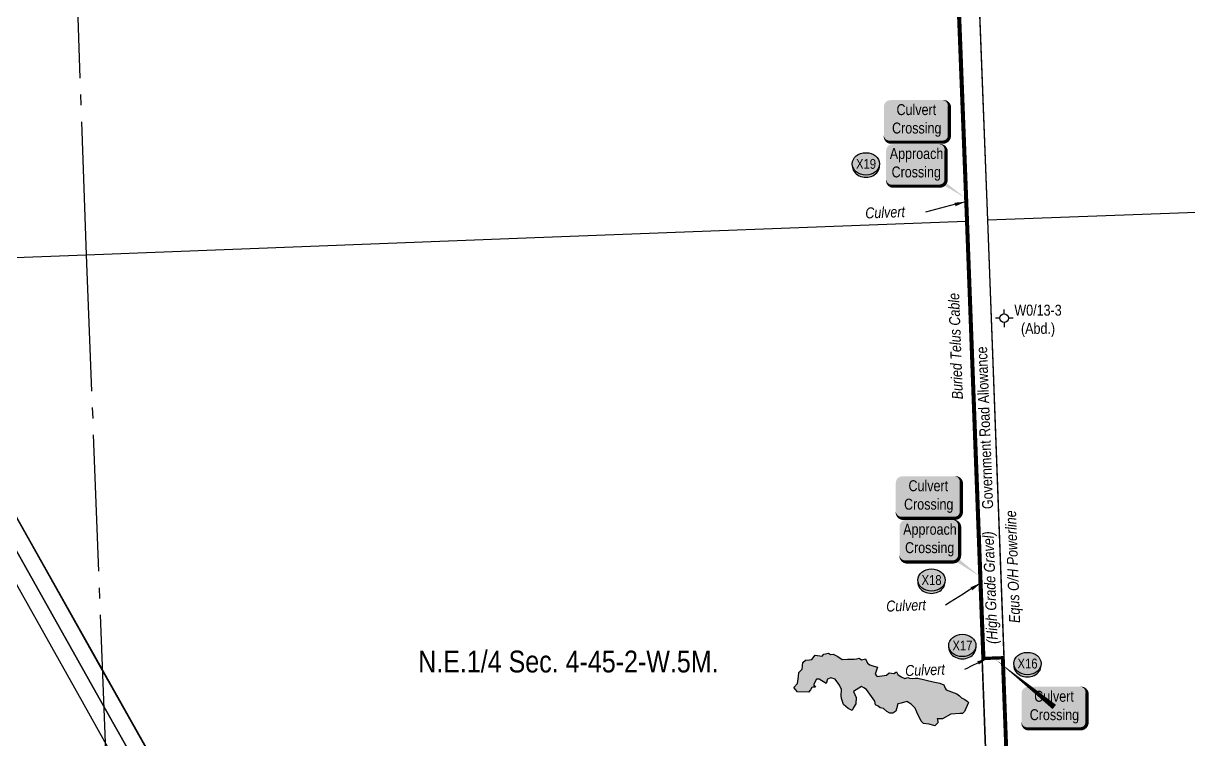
# Model space of a CAD drawing. Extents: x 685217 to 689013, y 5857541 to 5865900.
# Drawn here: x 686342 to 687409, y 5859629 to 5860285 of the extents above; entities that cross this region are included whole.
import ezdxf
from ezdxf.enums import TextEntityAlignment as Align

# ---------------------------------------------------------------- set-up
doc = ezdxf.new("R2010")
doc.units = 0
doc.header["$LTSCALE"] = 5
doc.linetypes.add('foc-QUARTERLINE', pattern=[33, 25, -3, 2, -3])
for name, color, linetype in [('AS-POWER', 104, 'foc-POWER'), ('AS-TELEPHONE-T', 224, 'Continuous'), ('AS-TELUS', 224, 'foc-TEL'), ('C-SYMBOL', 7, 'Continuous'), ('CG-NOTES', 7, 'Continuous'), ('F-RW', 190, 'Continuous'), ('F-WS-S', 190, 'Continuous'), ('L-ROAD-T', 7, 'Continuous'), ('L-SEC', 7, 'Continuous'), ('L-SECQ', 8, 'foc-QUARTERLINE'), ('P-CROSSINGS', 250, 'Continuous'), ('T-WATER', 160, 'Continuous'), ('T-WATER-H', 133, 'Continuous'), ('T-WATER-T', 170, 'Continuous')]:
    doc.layers.add(name, color=color, linetype=linetype)
doc.layers.add('F-RW-T', color=190, linetype='Continuous', lineweight=9)
doc.layers.add('T-TEXT', color=48, linetype='Continuous', lineweight=18)
doc.layers.add('P-PROPOSED-WL4', color=7, linetype='Continuous', true_color=0x5b5bc8)
doc.styles.add('175L', font='ARIALN.TTF', dxfattribs={"height": 20})
doc.styles.add('80', font='ARIALN.TTF', dxfattribs={"height": 10})
doc.styles.add('80CG', font='ARIALN.TTF', dxfattribs={"height": 10})
doc.styles.add('80L', font='ARIALN.TTF', dxfattribs={"height": 10})
doc.styles.add('80LS', font='ARIALNI.TTF', dxfattribs={"height": 10})
doc.styles.add('Crossing', font='ARIALN.TTF', dxfattribs={"height": 10})
doc.styles.add('foc-LtypeFont', font='ARIALN.TTF', dxfattribs={"height": 7.35})
doc.linetypes.add('foc-POWER', pattern='A,6,-1,["P",foc-LtypeFont,S=0.2,R=0,X=-0.625,Y=-0.75],-1.24,4', length=12.24)
doc.linetypes.add('foc-TEL', pattern='A,2,-1,["T",foc-LtypeFont,S=0.2,R=0,X=-0.425,Y=-0.75],-1.24,8', length=12.24)
doc.dimstyles.new('Compass 5 000', dxfattribs={"dimscale": 5, "dimtxt": 9, "dimasz": 2, "dimexe": 0.2, "dimexo": 0.0625, "dimgap": 0.5, "dimtad": 0, "dimtih": 1, "dimtoh": 1, "dimzin": 0, "dimdsep": 46, "dimtxsty": '80CG', "dimcen": 0.1, "dimse1": 1, "dimse2": 1, "dimclrd": 256, "dimclrt": 256, "dimaunit": 1, "dimadec": 4, "dimazin": 0, "dimtfac": 0.06, "dimtofl": 0, "dimtmove": 0, "dimatfit": 1, "dimfxl": 0.2, "dimtolj": 1, "dimtzin": 0, "dimlwd": -1, "dimarcsym": 0})

# ---------------------------------------------------------------- blocks, each defined once
blk = doc.blocks.new('GABD')
for p, q in [((-0.81, 0), (-1.62, 0)), ((0, 0.81), (0, 1.62)), ((1.62, 0), (0.81, 0)), ((0, -0.81), (0, -1.62))]:
    blk.add_line(p, q)
blk.add_circle((0, 0), 0.8)
blk = doc.blocks.new('xing2')
h = blk.add_hatch(color=50)
h.dxf.hatch_style = 1
edge = h.paths.add_edge_path()
edge.add_ellipse((0, 0), major_axis=(-12.5, 0), ratio=0.816297, start_angle=0, end_angle=360)
h = blk.add_hatch(color=250)
h.dxf.hatch_style = 1
edge = h.paths.add_edge_path()
edge.add_ellipse((0, -2), major_axis=(-12.5, 0), ratio=0.816297, start_angle=0, end_angle=180)
edge.add_line((12.5, -2), (12.5, 0))
edge.add_ellipse((0, 0), major_axis=(-12.5, 0), ratio=0.816297, start_angle=0, end_angle=180, ccw=False)
edge.add_line((-12.5, 0), (-12.5, -2))
at = {"color": 250}
blk.add_ellipse((0, 0), major_axis=(-12.5, 0), ratio=0.816297, dxfattribs=at)
blk.add_ellipse((0, -2), major_axis=(-12.5, 0), ratio=0.816297, start_param=0, end_param=3.141593, dxfattribs=at)
at = {"color": 250, "style": 'Crossing'}
blk.add_attdef('CROSSING', text='', height=9, dxfattribs=at).set_placement((0.1, 0), align=Align.MIDDLE_CENTER)
at = {"color": 250, "style": 'Crossing', "flags": 1}
for tag, p in [('OWNER', (0.1, -12.5)), ('DESCRIPTION', (0.1, -25.8)), ('LOCATION', (0.1, -39.3)), ('DWG_REF', (0.1, -52.8))]:
    blk.add_attdef(tag, text='', height=9, dxfattribs=at).set_placement(p, align=Align.MIDDLE_CENTER)
blk = doc.blocks.new('*U419')
h = blk.add_hatch(color=254)
edge = h.paths.add_edge_path()
edge.add_line((-24, -20), (24, -20))
edge.add_arc((24, -14), 6, 270, 360)
edge.add_line((30, -14), (30, 12.5))
edge.add_arc((24, 12.5), 6, 0, 90)
edge.add_line((24, 18.5), (-24, 18.5))
edge.add_arc((-24, 12.5), 6, 90, 180)
edge.add_line((-30, 12.5), (-30, -14))
edge.add_arc((-24, -14), 6, 180, 270)
at = {"color": 160, "flags": 128}
blk.add_lwpolyline([(-24, -20, 3, 3, 0), (24, -20, 3, 3, 0.414214), (30, -14, 3, 3, 0), (30, 12.5, 3, 0, 0.414214), (24, 18.5, 0, 0, 0), (-24, 18.5, 0, 0, 0.414214), (-30, 12.5, 0, 0, 0), (-30, -14, 0, 3, 0.414214)], format="xyseb", close=True, dxfattribs=at)
at = {"color": 160, "style": '80'}
blk.add_attdef('ENTER_TEXT_001', (-26.8, -4.9), '', height=10, dxfattribs=at)
blk = doc.blocks.new('*U424')
h = blk.add_hatch(color=59)
edge = h.paths.add_edge_path()
edge.add_line((-21.5, -20), (21.5, -20))
edge.add_arc((21.5, -14), 6, 270, 360)
edge.add_line((27.5, -14), (27.5, 12.5))
edge.add_arc((21.5, 12.5), 6, 0, 90)
edge.add_line((21.5, 18.5), (-21.5, 18.5))
edge.add_arc((-21.5, 12.5), 6, 90, 180)
edge.add_line((-27.5, 12.5), (-27.5, -14))
edge.add_arc((-21.5, -14), 6, 180, 270)
at = {"color": 1, "flags": 128}
blk.add_lwpolyline([(-21.5, -20, 3, 3, 0), (21.5, -20, 3, 3, 0.414214), (27.5, -14, 3, 3, 0), (27.5, 12.5, 3, 0, 0.414214), (21.5, 18.5, 0, 0, 0), (-21.5, 18.5, 0, 0, 0.414214), (-27.5, 12.5, 0, 0, 0), (-27.5, -14, 0, 3, 0.414214)], format="xyseb", close=True, dxfattribs=at)
blk.add_lwpolyline([(46.9, -33.9, 0, 7.5, 0), (0, 0, 0, 0, 0)], format="xyseb", dxfattribs=at)
at = {"color": 1, "style": '80'}
blk.add_attdef('ENTER_TEXT_001', (-36, -5), '', height=10, dxfattribs=at)
blk = doc.blocks.new('*U448')
h = blk.add_hatch(color=59)
edge = h.paths.add_edge_path()
edge.add_line((-21.5, -20), (21.5, -20))
edge.add_arc((21.5, -14), 6, 270, 360)
edge.add_line((27.5, -14), (27.5, 12.5))
edge.add_arc((21.5, 12.5), 6, 0, 90)
edge.add_line((21.5, 18.5), (-21.5, 18.5))
edge.add_arc((-21.5, 12.5), 6, 90, 180)
edge.add_line((-27.5, 12.5), (-27.5, -14))
edge.add_arc((-21.5, -14), 6, 180, 270)
at = {"color": 1, "flags": 128}
blk.add_lwpolyline([(-21.5, -20, 3, 3, 0), (21.5, -20, 3, 3, 0.414214), (27.5, -14, 3, 3, 0), (27.5, 12.5, 3, 0, 0.414214), (21.5, 18.5, 0, 0, 0), (-21.5, 18.5, 0, 0, 0.414214), (-27.5, 12.5, 0, 0, 0), (-27.5, -14, 0, 3, 0.414214)], format="xyseb", close=True, dxfattribs=at)
blk.add_lwpolyline([(44.7, -30.5, 0, 7.5, 0), (0, 0, 0, 0, 0)], format="xyseb", dxfattribs=at)
at = {"color": 1, "style": '80'}
blk.add_attdef('ENTER_TEXT_001', (-36, -5), '', height=10, dxfattribs=at)

msp = doc.modelspace()

# ---------------------------------------------------------------- hatches: boundary and pattern name
at = {"layer": 'T-WATER-H'}
h = msp.add_hatch(color=256, dxfattribs=at)
h.dxf.hatch_style = 1
h.paths.add_polyline_path([(687178.751, 5859648.466), (687179.032, 5859644.527), (687176.219, 5859641.839), (687171.055, 5859643.13), (687165.891, 5859643.904), (687163.822, 5859646.131), (687159.765, 5859654.343), (687158.447, 5859657.891), (687154.796, 5859661.642), (687150.74, 5859663.974), (687145.467, 5859662.453), (687142.425, 5859661.743), (687141.107, 5859657.384), (687140.701, 5859655.052), (687137.862, 5859653.43), (687135.124, 5859653.43), (687132.487, 5859654.951), (687129.445, 5859657.485), (687126.2, 5859658.094), (687124.375, 5859659.614), (687122.144, 5859661.034), (687121.535, 5859664.176), (687118.392, 5859668.637), (687113.829, 5859675.125), (687111.496, 5859676.646), (687109.062, 5859677.66), (687102.031, 5859673.112), (687104.262, 5859667.637), (687104.059, 5859661.96), (687101.828, 5859658.513), (687100.814, 5859655.675), (687096.961, 5859657.601), (687092.702, 5859661.149), (687090.876, 5859666.624), (687090.471, 5859669.564), (687090.978, 5859674.835), (687089.051, 5859678.992), (687085.096, 5859684.568), (687081.141, 5859685.581), (687077.998, 5859684.365), (687076.882, 5859680.614), (687070.494, 5859684.466), (687068.06, 5859684.568), (687065.119, 5859679.195), (687067.046, 5859677.268), (687064.714, 5859676.964), (687063.801, 5859676.66), (687062.584, 5859674.734), (687060.759, 5859672.402), (687050.72, 5859672.808), (687047.272, 5859676.762), (687050.517, 5859680.411), (687051.632, 5859687.001), (687051.936, 5859690.448), (687054.979, 5859693.692), (687055.486, 5859699.673), (687058.021, 5859701.802), (687061.57, 5859702.208), (687063.801, 5859702.512), (687066.944, 5859706.364), (687073.282, 5859705.424), (687074.62, 5859707.399), (687079.143, 5859708.29), (687080.863, 5859707.144), (687083.283, 5859707.208), (687087.615, 5859705.17), (687091.628, 5859702.559), (687096.533, 5859702.75), (687102.521, 5859702.622), (687104.942, 5859703.132), (687107.044, 5859703.577), (687109.082, 5859702.176), (687112.968, 5859703.004), (687114.561, 5859699.183), (687116.918, 5859697.655), (687120.613, 5859696.254), (687123.798, 5859695.553), (687121.568, 5859689.121), (687123.67, 5859686.828), (687132.104, 5859688.098), (687134.652, 5859690.263), (687138.921, 5859689.69), (687141.277, 5859691.154), (687142.36, 5859688.862), (687145.418, 5859686.569), (687148.858, 5859685.168), (687151.47, 5859685.932), (687153.126, 5859685.295), (687155.61, 5859685.104), (687158.222, 5859685.359), (687160.77, 5859685.295), (687174.69, 5859682.057), (687181.061, 5859680.914), (687184.491, 5859679.281), (687185.798, 5859676.341), (687186.778, 5859674.545), (687196.417, 5859671.115), (687198.867, 5859669.318), (687200.828, 5859667.359), (687203.932, 5859665.889), (687206.055, 5859664.419), (687207.035, 5859662.949), (687203.441, 5859654.783), (687201.644, 5859652.987), (687199.194, 5859652.987), (687191.026, 5859652.497), (687183.348, 5859648.087), (687178.774, 5859648.25)])

# ---------------------------------------------------------------- linework, layer by layer
at = {"layer": 'AS-POWER', "flags": 128}
msp.add_lwpolyline([(687285.584, 5858497.665), (687254.93, 5859300.51), (687224.731, 5860104.658), (687194.103, 5860907.823), (687179.635, 5861289.064)], dxfattribs=at)
at = {"layer": 'AS-TELUS'}
for p, q in [((687204.629, 5860103.929), (687174.383, 5860897.017)), ((687234.829, 5859299.773), (687204.629, 5860103.929))]:
    msp.add_line(p, q, dxfattribs=at)
at = {"layer": 'F-RW', "flags": 128}
msp.add_lwpolyline([(686750.108, 5859096.398), (686647.298, 5859278.913), (686639.027, 5859293.596), (686421.766, 5859679.288), (686414.189, 5859692.747), (686309.112, 5859879.402)], close=True, dxfattribs=at)
for points in [[(686310.334, 5859846.631), (686408.686, 5859671.927), (686586.842, 5859355.761), (686622.258, 5859292.882), (687038.742, 5859310.624), (687045.809, 5859261.598), (687203.175, 5859091.555), (687225.359, 5858497.898)], [(686750.108, 5859096.398), (686725.598, 5859109.332), (686622.258, 5859292.882), (686408.686, 5859671.927), (686310.334, 5859846.631)], [(687225.359, 5858497.898), (687210.368, 5858497.335), (687190.133, 5859037.431), (687189.473, 5859055.463), (687188.275, 5859085.461), (687031.615, 5859254.854), (687025.821, 5859295.063), (686647.298, 5859278.913), (686613.741, 5859277.748), (686416.699, 5859627.185), (686396.182, 5859663.57), (686311.556, 5859813.864)]]:
    msp.add_lwpolyline(points, dxfattribs=at)
at = {"layer": 'L-SEC'}
for p, q in [((687189.317, 5860505.498), (687204.63, 5860103.929)), ((687224.731, 5860104.658), (687209.417, 5860506.241)), ((687627.611, 5860119.278), (687224.731, 5860104.658)), ((686802.13, 5860088.452), (687204.63, 5860103.929)), ((687204.63, 5860103.929), (687219.729, 5859701.851)), ((687239.83, 5859702.584), (687224.731, 5860104.658)), ((686399.629, 5860072.977), (686802.13, 5860088.452)), ((686302.032, 5860069.219), (686399.629, 5860072.977)), ((687219.729, 5859701.851), (687234.829, 5859299.772)), ((687254.93, 5859300.51), (687239.83, 5859702.584))]:
    msp.add_line(p, q, dxfattribs=at)
at = {"layer": 'L-SECQ'}
for p, q in [((686342.079, 5861678.924), (686399.629, 5860072.977)), ((686399.629, 5860072.977), (686429.623, 5859298.845))]:
    msp.add_line(p, q, dxfattribs=at)
at = {"layer": 'P-PROPOSED-WL4', "linetype": 'Continuous', "flags": 128}
msp.add_lwpolyline([(687267.004, 5858496.461, 3, 3, 0), (687240.562, 5859188.953, 3, 3, 0), (687257.664, 5859189.606, 3, 3, 0), (687253.436, 5859300.452, 3, 3, 0), (687238.274, 5859704.05, 3, 3, 0), (687221.172, 5859703.406, 3, 3, 0), (687206.128, 5860103.987, 3, 3, 0), (687175.824, 5860898.586, 3, 3, 0), (687132.854, 5860896.948, 3, 3, 0), (687132.207, 5860914.056, 3, 3, 0), (686379.047, 5860885.638, 3, 3, 0), (686350.627, 5861679.263, 3, 3, 0), (686349.889, 5861697.865, 3, 3, 0), (685537.848, 5861666.14, 3, 3, 0), (685506.016, 5862470.74, 3, 3, 0), (685476.69, 5863273.03, 3, 3, 0), (685447.424, 5864076.161, 3, 3, 0), (685417.835, 5864880.808, 3, 3, 0), (686610.664, 5864927.416, 3, 3, 0), (686609.854, 5864947.514, 0, 0, 0)], format="xyseb", dxfattribs=at)
at = {"layer": 'T-TEXT', "const_width": 2, "flags": 128}
for points in [[(687205.678, 5860116.478), (687205.322, 5860127.728)], [(687218.388, 5859772.545), (687218.388, 5859783.655)], [(687224.783, 5859703.72), (687235.892, 5859703.72)]]:
    msp.add_lwpolyline(points, dxfattribs=at)
at = {"layer": 'T-WATER', "flags": 128}
msp.add_lwpolyline([(687178.751, 5859648.466), (687179.032, 5859644.527), (687176.219, 5859641.839), (687171.055, 5859643.13), (687165.891, 5859643.904), (687163.822, 5859646.131), (687159.765, 5859654.343), (687158.447, 5859657.891), (687154.796, 5859661.642), (687150.74, 5859663.974), (687145.467, 5859662.453), (687142.425, 5859661.743), (687141.107, 5859657.384), (687140.701, 5859655.052), (687137.862, 5859653.43), (687135.124, 5859653.43), (687132.487, 5859654.951), (687129.445, 5859657.485), (687126.2, 5859658.094), (687124.375, 5859659.614), (687122.144, 5859661.034), (687121.535, 5859664.176), (687118.392, 5859668.637), (687113.829, 5859675.125), (687111.496, 5859676.646), (687109.062, 5859677.66), (687102.031, 5859673.112), (687104.262, 5859667.637), (687104.059, 5859661.96), (687101.828, 5859658.513), (687100.814, 5859655.675), (687096.961, 5859657.601), (687092.702, 5859661.149), (687090.876, 5859666.624), (687090.471, 5859669.564), (687090.978, 5859674.835), (687089.051, 5859678.992), (687085.096, 5859684.568), (687081.141, 5859685.581), (687077.998, 5859684.365), (687076.882, 5859680.614), (687070.494, 5859684.466), (687068.06, 5859684.568), (687065.119, 5859679.195), (687067.046, 5859677.268), (687064.714, 5859676.964), (687063.801, 5859676.66), (687062.584, 5859674.734), (687060.759, 5859672.402), (687050.72, 5859672.808), (687047.272, 5859676.762), (687050.517, 5859680.411), (687051.632, 5859687.001), (687051.936, 5859690.448), (687054.979, 5859693.692), (687055.486, 5859699.673), (687058.021, 5859701.802), (687061.57, 5859702.208), (687063.801, 5859702.512), (687066.944, 5859706.364), (687073.282, 5859705.424), (687074.62, 5859707.399), (687079.143, 5859708.29), (687080.863, 5859707.144), (687083.283, 5859707.208), (687087.615, 5859705.17), (687091.628, 5859702.559), (687096.533, 5859702.75), (687102.521, 5859702.622), (687104.942, 5859703.132), (687107.044, 5859703.577), (687109.082, 5859702.176), (687112.968, 5859703.004), (687114.561, 5859699.183), (687116.918, 5859697.655), (687120.613, 5859696.254), (687123.798, 5859695.553), (687121.568, 5859689.121), (687123.67, 5859686.828), (687132.104, 5859688.098), (687134.652, 5859690.263), (687138.921, 5859689.69), (687141.277, 5859691.154), (687142.36, 5859688.862), (687145.418, 5859686.569), (687148.858, 5859685.168), (687151.47, 5859685.932), (687153.126, 5859685.295), (687155.61, 5859685.104), (687158.222, 5859685.359), (687160.77, 5859685.295), (687174.69, 5859682.057), (687181.061, 5859680.914), (687184.491, 5859679.281), (687185.798, 5859676.341), (687186.778, 5859674.545), (687196.417, 5859671.115), (687198.867, 5859669.318), (687200.828, 5859667.359), (687203.932, 5859665.889), (687206.055, 5859664.419), (687207.035, 5859662.949), (687203.441, 5859654.783), (687201.644, 5859652.987), (687199.194, 5859652.987), (687191.026, 5859652.497), (687183.348, 5859648.087), (687178.774, 5859648.25)], close=True, dxfattribs=at)
at = {"layer": 'T-WATER-T', "color": 160, "flags": 128}
msp.add_lwpolyline([(687232.348, 5859702.173, 0, 4.998, 0), (687285.675, 5859658.966, 0, 0, 0)], format="xyseb", dxfattribs=at)

# ---------------------------------------------------------------- block references
at = {"layer": 'CG-NOTES'}
ref = msp.add_blockref('*U419', (687159.661, 5860196.11), dxfattribs=dict(at, xscale=1.000131017163248, yscale=1.000131017163248, zscale=1.000131017163248))
ref.add_attrib('ENTER_TEXT_001', 'Culvert', (687141.279, 5860200.914), dxfattribs={"layer": '0', "color": 160, "height": 10.0013, "style": '80'})
ref.add_attrib('ENTER_TEXT_002', 'Crossing', (687137.182, 5860184.068), dxfattribs={"layer": '0', "color": 160, "height": 10.0013, "style": '80'})
ref = msp.add_blockref('*U448', (687159.203, 5860155.807), dxfattribs=dict(at, xscale=0.999081924950458, yscale=0.999081924950458, zscale=0.999081924950458))
ref.add_attrib('ENTER_TEXT_001', 'Approach', (687135.102, 5860160.694), dxfattribs={"layer": '0', "color": 1, "height": 9.9908, "style": '80'})
ref.add_attrib('ENTER_TEXT_002', 'Crossing', (687136.748, 5860143.866), dxfattribs={"layer": '0', "color": 1, "height": 9.9908, "style": '80'})
ref = msp.add_blockref('*U419', (687170.611, 5859851.742), dxfattribs=dict(at, xscale=1.000131017163248, yscale=1.000131017163248, zscale=1.000131017163248))
ref.add_attrib('ENTER_TEXT_001', 'Culvert', (687152.229, 5859856.546), dxfattribs={"layer": '0', "color": 160, "height": 10.0013, "style": '80'})
ref.add_attrib('ENTER_TEXT_002', 'Crossing', (687148.132, 5859839.699), dxfattribs={"layer": '0', "color": 160, "height": 10.0013, "style": '80'})
ref = msp.add_blockref('*U424', (687171.488, 5859811.803), dxfattribs=dict(at, xscale=0.999081924950458, yscale=0.999081924950458, zscale=0.999081924950458))
ref.add_attrib('ENTER_TEXT_001', 'Approach', (687147.387, 5859816.69), dxfattribs={"layer": '0', "color": 1, "height": 9.9908, "style": '80'})
ref.add_attrib('ENTER_TEXT_002', 'Crossing', (687149.033, 5859799.862), dxfattribs={"layer": '0', "color": 1, "height": 9.9908, "style": '80'})
ref = msp.add_blockref('*U419', (687285.675, 5859658.966), dxfattribs=dict(at, xscale=1.000131017163248, yscale=1.000131017163248, zscale=1.000131017163248))
ref.add_attrib('ENTER_TEXT_001', 'Culvert', (687267.293, 5859663.769), dxfattribs={"layer": '0', "color": 160, "height": 10.0013, "style": '80'})
ref.add_attrib('ENTER_TEXT_002', 'Crossing', (687263.196, 5859646.923), dxfattribs={"layer": '0', "color": 160, "height": 10.0013, "style": '80'})
at = {"layer": 'F-WS-S', "color": 2, "xscale": 5, "yscale": 5, "zscale": 5}
msp.add_blockref('GABD', (687239.825, 5860014.912), dxfattribs=at)
at = {"layer": 'P-CROSSINGS'}
for p, values in [((687113.262, 5860156.26), {'CROSSING': 'X19'}), ((687173.25, 5859775.228), {'CROSSING': 'X18'}), ((687201.512, 5859715.302), {'CROSSING': 'X17'}), ((687261.079, 5859698.749), {'CROSSING': 'X16'})]:
    msp.add_blockref('xing2', p, dxfattribs=at).add_auto_attribs(values)

# ---------------------------------------------------------------- texts
at = {"layer": 'AS-POWER', "insert": (687249.024, 5859787.46), "char_height": 10, "attachment_point": 5, "rotation": 92.153143, "style": '80CG'}
msp.add_mtext('\\A1;{\\fArial Narrow|b0|i1|c0|p34;Equs O/H Powerline}', dxfattribs=at)
at = {"layer": 'AS-TELEPHONE-T', "insert": (687192.095, 5859940.178), "char_height": 10, "attachment_point": 1, "rotation": 92.086894, "style": '80L'}
msp.add_mtext_dynamic_manual_height_columns('\\pi0.29898;{\\fArial Narrow|b0|i1|c0|p34;Buried Telus Cable}', width=97.23506, gutter_width=50.012, heights=[0], dxfattribs=at)
at = {"layer": 'C-SYMBOL', "color": 3, "style": '175L'}
msp.add_text('N.E.1/4 Sec. 4-45-2-W.5M.', height=20, dxfattribs=at).set_placement((686840.891, 5859684.591), align=Align.BOTTOM_CENTER)
at = {"layer": 'F-RW-T', "insert": (687270.8, 5860012.432), "char_height": 10, "attachment_point": 5, "style": '80CG'}
msp.add_mtext('\\A1;W0/13-3\\P(Abd.)', dxfattribs=at)
at = {"layer": 'L-ROAD-T', "style": '80L'}
msp.add_text('Government Road Allowance', height=10, rotation=92.188254, dxfattribs=at).set_placement((687221.948, 5859914.575), align=Align.MIDDLE_CENTER)
at = {"layer": 'T-TEXT', "style": '80LS'}
msp.add_text('(High Grade Gravel)', height=10, rotation=92.188254, dxfattribs=at).set_placement((687226.972, 5859768.223), align=Align.MIDDLE_CENTER)
at = {"layer": 'T-TEXT', "char_height": 10, "attachment_point": 5, "rotation": 2.153143, "style": '80CG'}
for insert in [(687130.821, 5860111.819), (687149.995, 5859751.814), (687167.332, 5859692.822)]:
    msp.add_mtext('\\A1;{\\fArial Narrow|b0|i1|c0|p34;Culvert}', dxfattribs=dict(at, insert=insert))

# ---------------------------------------------------------------- leaders
at = {"layer": 'T-TEXT', "path_type": 1}
for points in [[(687204.532, 5860121.572), (687167.915, 5860112.144)], [(687218.388, 5859772.545), (687186.231, 5859752.28)], [(687224.783, 5859703.72), (687203.568, 5859693.288)]]:
    msp.add_leader(points, dimstyle='Compass 5 000', override={"dimgap": 0.5, "dimtad": 0}, dxfattribs=at)

doc.saveas('drawing.dxf')
